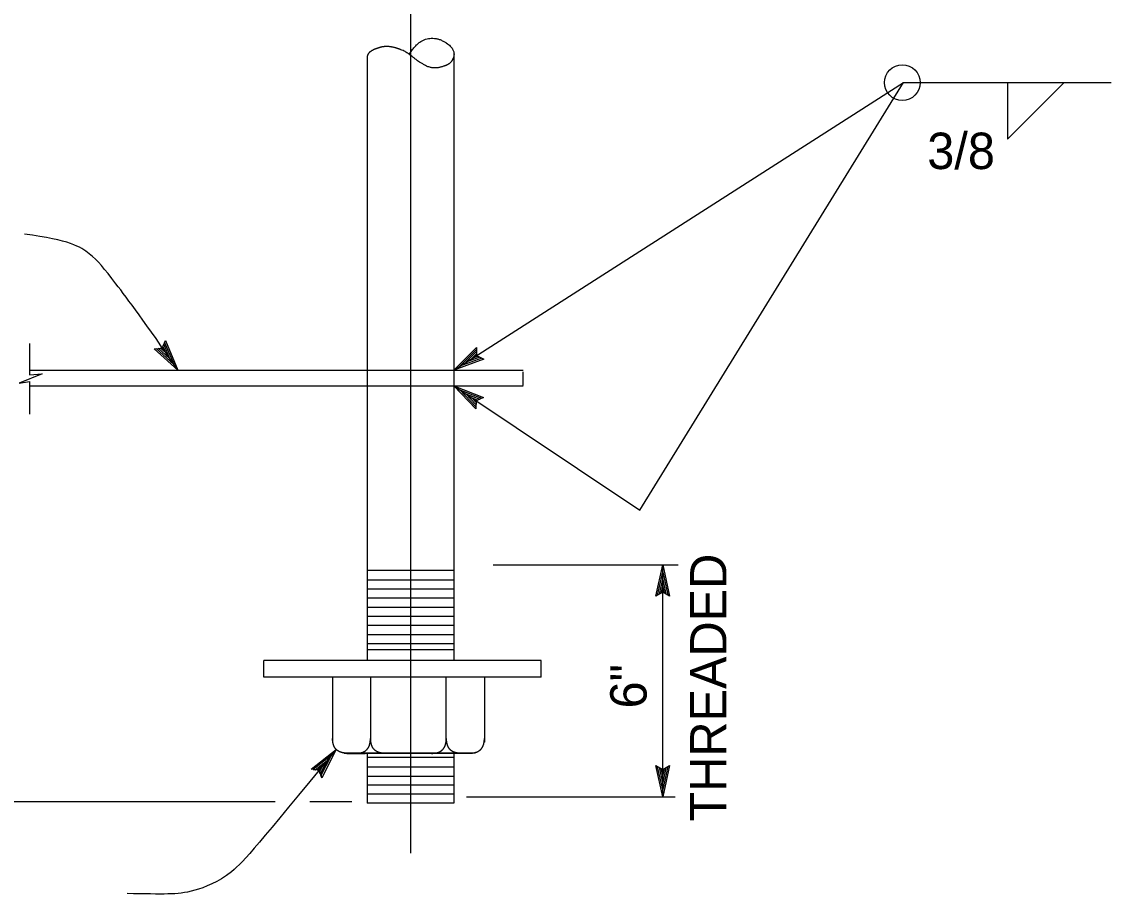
# Model space of a CAD drawing. Extents: x -894 to 866, y -476 to 714.
# Drawn here: x 162.7 to 372.1, y -297.6 to -129.9 of the extents above; entities that cross this region are included whole.
import ezdxf

# ---------------------------------------------------------------- set-up
doc = ezdxf.new("R2010")
doc.units = 0
for name, color, linetype in [('56 Stage 3 Anno', 7, 'Continuous'), ('57 Undefined', 7, 'Continuous'), ('60 Nongeo Data', 7, 'Continuous')]:
    doc.layers.add(name, color=color, linetype=linetype)

msp = doc.modelspace()

# ---------------------------------------------------------------- linework, layer by layer
at = {"layer": '56 Stage 3 Anno'}
for p, q in [((237.36, 18.78), (237.36, -289.69)), ((245.69, -196.83), (332.14, -141.6)), ((281.45, -223.74), (332.14, -141.6)), ((332.14, -141.6), (372.07, -141.6)), ((352.12, -141.6), (352.12, -152.49)), ((363.01, -141.6), (352.12, -152.49)), ((188.08, -192.73), (189.63, -192.61)), ((191.05, -194.59), (188.9, -192.65)), ((190.25, -193.46), (189.33, -192.64)), ((189.63, -192.61), (190.26, -191.18)), ((189.76, -192.3), (190.25, -193.46)), ((189.94, -191.96), (191.05, -194.59)), ((190.09, -191.56), (191.85, -195.72)), ((190.26, -191.18), (190.26, -191.18)), ((190.26, -191.18), (192.65, -196.84)), ((245.69, -196.83), (250.04, -192.48)), ((250.04, -192.48), (250.04, -192.48)), ((250.04, -192.48), (250.08, -194.04)), ((192.65, -196.84), (188.08, -192.73)), ((188.08, -192.73), (188.08, -192.73)), ((191.84, -195.71), (188.51, -192.71)), ((251.47, -194.74), (245.69, -196.83)), ((251.1, -194.55), (246.86, -196.09)), ((246.87, -196.08), (250.04, -192.91)), ((248.03, -195.35), (250.07, -193.3)), ((250.71, -194.37), (248.03, -195.35)), ((249.19, -194.61), (250.07, -193.73)), ((250.38, -194.18), (249.19, -194.61)), ((250.08, -194.04), (251.47, -194.74)), ((251.47, -194.74), (251.47, -194.74)), ((192.65, -196.84), (192.65, -196.84)), ((245.69, -196.83), (245.69, -196.83)), ((245.69, -199.87), (281.45, -223.74)), ((249.94, -204.32), (245.69, -199.87)), ((245.69, -199.87), (245.69, -199.87)), ((245.69, -199.87), (251.42, -202.1)), ((249.96, -203.9), (246.84, -200.64)), ((246.85, -200.64), (251.03, -202.27)), ((249.96, -203.47), (247.99, -201.41)), ((247.99, -201.41), (250.69, -202.46)), ((250.01, -203.09), (249.14, -202.18)), ((249.14, -202.18), (250.29, -202.62)), ((250.02, -202.76), (249.94, -204.32)), ((251.42, -202.1), (250.02, -202.76)), ((251.42, -202.1), (251.42, -202.1)), ((249.94, -204.32), (249.94, -204.32)), ((253.29, -234.3), (288.81, -234.3)), ((284.51, -240.3), (285.85, -234.3)), ((285.85, -278.84), (285.85, -234.3)), ((285.85, -234.3), (285.85, -234.3)), ((285.85, -234.3), (287.18, -240.3)), ((284.87, -240.09), (285.85, -235.68)), ((285.85, -235.69), (286.82, -240.07)), ((285.23, -239.85), (285.85, -237.07)), ((285.57, -239.68), (285.85, -238.45)), ((285.85, -237.07), (286.47, -239.89)), ((285.85, -238.45), (286.12, -239.66)), ((285.85, -239.5), (284.51, -240.3)), ((284.51, -240.3), (284.51, -240.3)), ((287.18, -240.3), (285.85, -239.5)), ((287.18, -240.3), (287.18, -240.3)), ((223.1, -269.77), (223.1, -269.77)), ((218.25, -273.54), (218.25, -273.54)), ((285.85, -278.84), (284.52, -272.84)), ((284.52, -272.84), (284.52, -272.84)), ((284.52, -272.84), (285.85, -273.64)), ((285.85, -277.45), (284.88, -273.08)), ((285.85, -276.08), (285.23, -273.25)), ((285.85, -274.7), (285.59, -273.49)), ((285.85, -273.64), (287.19, -272.84)), ((287.19, -272.84), (285.85, -278.84)), ((286.83, -273.06), (285.85, -277.46)), ((286.47, -273.29), (285.85, -276.08)), ((286.13, -273.47), (285.85, -274.7)), ((287.19, -272.84), (287.19, -272.84)), ((220.3, -275.24), (220.3, -275.24)), ((211.34, -279.83), (20.67, -279.83)), ((226.08, -279.83), (218, -279.83)), ((248.16, -278.84), (288.24, -278.84)), ((285.85, -278.84), (285.85, -278.84))]:
    msp.add_line(p, q, dxfattribs=at)
msp.add_lwpolyline([(218.25, -273.54), (223.1, -269.77), (220.3, -275.24), (220.17, -274.85), (222.22, -270.84), (218.65, -273.6), (219.06, -273.66), (221.34, -271.89), (220.03, -274.46), (219.89, -274.07), (220.46, -272.96), (219.47, -273.73), (219.79, -273.77), (220.3, -275.24), (219.79, -273.77)], close=True, dxfattribs=at)
msp.add_circle((331.92, -141.6), 3.44, dxfattribs=at)
for points in [[(192.65, -196.84), (186.35, -187.67), (179.72, -178.76), (176.04, -174.39), (171.9, -171.86), (163.16, -170.71)], [(223.1, -269.77), (208, -288.02), (203.02, -294.37), (195.24, -297.24), (191.34, -297.63), (186.36, -297.53), (182.89, -297.45)]]:
    msp.add_open_spline(points, degree=3, dxfattribs=at)
at = {"layer": '60 Nongeo Data'}
for p, q in [((245.69, -135.95), (245.69, -252.68)), ((229.02, -136.73), (229.02, -252.68)), ((164.13, -196.84), (259.03, -196.83)), ((259.03, -199.8), (259.03, -197.17)), ((164.13, -199.89), (229.02, -199.87)), ((229.02, -199.87), (259.03, -199.87)), ((245.69, -235.36), (229.06, -235.36)), ((245.69, -237.2), (229.15, -237.2)), ((245.69, -238.95), (229.15, -238.95)), ((245.69, -240.7), (229.15, -240.7)), ((245.69, -242.45), (229.15, -242.45)), ((245.69, -244.2), (229.15, -244.2)), ((245.69, -245.95), (229.15, -245.95)), ((245.69, -247.7), (229.15, -247.7)), ((245.69, -249.45), (229.15, -249.45)), ((245.69, -250.63), (229.15, -250.63)), ((262.49, -252.68), (209.17, -252.68)), ((209.17, -255.87), (209.17, -252.68)), ((262.49, -255.87), (262.49, -252.68)), ((262.49, -255.87), (209.17, -255.87)), ((222.4, -255.87), (222.4, -268.1)), ((229.73, -267.6), (229.73, -255.87)), ((244.24, -267.76), (244.24, -255.87)), ((251.58, -255.87), (251.58, -268.39)), ((249.86, -270.47), (224.56, -270.47)), ((245.31, -270.51), (224.63, -270.51)), ((225.11, -270.51), (228.66, -270.51)), ((245.69, -271.3), (228.98, -271.3)), ((229.02, -270.64), (229.02, -280.1)), ((248.86, -270.51), (245.31, -270.51)), ((245.69, -270.55), (245.69, -280.1)), ((245.69, -273.14), (229.15, -273.14)), ((245.69, -274.97), (229.02, -274.97)), ((245.69, -276.6), (229.02, -276.6)), ((245.69, -278.35), (229.02, -278.35)), ((245.69, -280.1), (229.02, -280.1))]:
    msp.add_line(p, q, dxfattribs=at)
msp.add_lwpolyline([(164.13, -191.75), (164.13, -197.79), (166.54, -197.59), (162.17, -199.36), (164.13, -199.05), (164.13, -205.3)], dxfattribs=at)
msp.add_open_spline([(237.14, -136.17), (238.64, -133.75), (241.95, -132.78), (244.84, -134.2), (245.83, -135.7), (245.62, -137), (244.8, -138.19), (241.5, -139.06), (238.59, -137.34), (237.78, -136.59), (236.09, -135.43), (233.81, -134.68), (232.34, -134.66), (231.69, -134.76), (229.98, -135.35), (229.08, -136.14), (229.02, -136.73)], degree=2, dxfattribs=at)
for points in [[(225.23, -270.47), (225.12, -270.47), (225.01, -270.47), (224.91, -270.46), (224.81, -270.46), (224.71, -270.45), (224.61, -270.44), (224.52, -270.42), (224.42, -270.41), (224.33, -270.39), (224.24, -270.37), (224.15, -270.35), (224.07, -270.32), (223.99, -270.3), (223.91, -270.27), (223.83, -270.24), (223.75, -270.21), (223.68, -270.17), (223.6, -270.13), (223.54, -270.1), (223.47, -270.05), (223.4, -270.01), (223.34, -269.97), (223.28, -269.92), (223.22, -269.87), (223.16, -269.82), (223.1, -269.77), (223.05, -269.71), (223, -269.65), (222.95, -269.59), (222.9, -269.53), (222.86, -269.47), (222.81, -269.4), (222.77, -269.33), (222.74, -269.27), (222.7, -269.19), (222.66, -269.12), (222.63, -269.04), (222.6, -268.96), (222.57, -268.88), (222.55, -268.8), (222.52, -268.71), (222.5, -268.63), (222.48, -268.54), (222.46, -268.45), (222.45, -268.35), (222.43, -268.26), (222.42, -268.16), (222.41, -268.06), (222.41, -267.96), (222.4, -267.86), (222.4, -267.75), (222.4, -267.64)], [(226.84, -270.51), (226.95, -270.51), (227.05, -270.51), (227.16, -270.5), (227.26, -270.49), (227.36, -270.48), (227.46, -270.47), (227.55, -270.46), (227.64, -270.44), (227.74, -270.42), (227.82, -270.41), (227.91, -270.38), (228, -270.36), (228.08, -270.33), (228.16, -270.31), (228.24, -270.27), (228.31, -270.24), (228.39, -270.21), (228.46, -270.17), (228.53, -270.13), (228.6, -270.09), (228.66, -270.05), (228.73, -270), (228.79, -269.95), (228.85, -269.91), (228.91, -269.85), (228.96, -269.8), (229.02, -269.75), (229.07, -269.69), (229.12, -269.63), (229.16, -269.57), (229.21, -269.5), (229.25, -269.44), (229.29, -269.37), (229.33, -269.3), (229.37, -269.23), (229.4, -269.15), (229.43, -269.08), (229.47, -269), (229.49, -268.92), (229.52, -268.84), (229.54, -268.75), (229.57, -268.66), (229.58, -268.58), (229.6, -268.48), (229.62, -268.39), (229.63, -268.3), (229.64, -268.2), (229.65, -268.1), (229.66, -268), (229.67, -267.89), (229.67, -267.79), (229.67, -267.68)], [(232.55, -270.51), (232.44, -270.51), (232.34, -270.51), (232.23, -270.5), (232.13, -270.49), (232.03, -270.48), (231.93, -270.47), (231.84, -270.46), (231.75, -270.44), (231.65, -270.42), (231.57, -270.41), (231.48, -270.38), (231.39, -270.36), (231.31, -270.33), (231.23, -270.31), (231.15, -270.27), (231.08, -270.24), (231, -270.21), (230.93, -270.17), (230.86, -270.13), (230.79, -270.09), (230.73, -270.05), (230.66, -270), (230.6, -269.95), (230.54, -269.91), (230.48, -269.85), (230.43, -269.8), (230.37, -269.75), (230.32, -269.69), (230.27, -269.63), (230.23, -269.57), (230.18, -269.5), (230.14, -269.44), (230.1, -269.37), (230.06, -269.3), (230.02, -269.23), (229.99, -269.15), (229.96, -269.08), (229.92, -269), (229.9, -268.92), (229.87, -268.84), (229.85, -268.75), (229.82, -268.66), (229.81, -268.58), (229.79, -268.48), (229.77, -268.39), (229.76, -268.3), (229.75, -268.2), (229.74, -268.1), (229.73, -268), (229.72, -267.89), (229.72, -267.79), (229.72, -267.68)], [(241.42, -270.51), (241.53, -270.51), (241.64, -270.51), (241.74, -270.5), (241.84, -270.49), (241.94, -270.48), (242.04, -270.47), (242.13, -270.46), (242.23, -270.44), (242.32, -270.42), (242.4, -270.41), (242.49, -270.38), (242.58, -270.36), (242.66, -270.33), (242.74, -270.31), (242.82, -270.27), (242.89, -270.24), (242.97, -270.21), (243.04, -270.17), (243.11, -270.13), (243.18, -270.09), (243.24, -270.05), (243.31, -270), (243.37, -269.95), (243.43, -269.91), (243.49, -269.85), (243.54, -269.8), (243.6, -269.75), (243.65, -269.69), (243.7, -269.63), (243.75, -269.57), (243.79, -269.5), (243.83, -269.44), (243.87, -269.37), (243.91, -269.3), (243.95, -269.23), (243.98, -269.15), (244.02, -269.08), (244.05, -269), (244.07, -268.92), (244.1, -268.84), (244.12, -268.75), (244.15, -268.66), (244.17, -268.58), (244.18, -268.48), (244.2, -268.39), (244.21, -268.3), (244.22, -268.2), (244.23, -268.1), (244.24, -268), (244.25, -267.89), (244.25, -267.79), (244.25, -267.68)], [(247.13, -270.51), (247.02, -270.51), (246.92, -270.51), (246.82, -270.5), (246.71, -270.49), (246.61, -270.48), (246.51, -270.47), (246.42, -270.46), (246.33, -270.44), (246.24, -270.42), (246.15, -270.41), (246.06, -270.38), (245.97, -270.36), (245.89, -270.33), (245.81, -270.31), (245.73, -270.27), (245.66, -270.24), (245.58, -270.21), (245.51, -270.17), (245.44, -270.13), (245.37, -270.09), (245.31, -270.05), (245.24, -270), (245.18, -269.95), (245.12, -269.91), (245.06, -269.85), (245.01, -269.8), (244.96, -269.75), (244.9, -269.69), (244.86, -269.63), (244.81, -269.57), (244.76, -269.5), (244.72, -269.44), (244.68, -269.37), (244.64, -269.3), (244.6, -269.23), (244.57, -269.15), (244.54, -269.08), (244.51, -269), (244.48, -268.92), (244.45, -268.84), (244.43, -268.75), (244.41, -268.66), (244.39, -268.58), (244.37, -268.48), (244.35, -268.39), (244.34, -268.3), (244.33, -268.2), (244.32, -268.1), (244.31, -268), (244.31, -267.89), (244.3, -267.79), (244.3, -267.68)], [(248.75, -270.47), (248.85, -270.47), (248.96, -270.47), (249.06, -270.46), (249.16, -270.46), (249.26, -270.45), (249.36, -270.44), (249.46, -270.42), (249.55, -270.41), (249.64, -270.39), (249.73, -270.37), (249.82, -270.35), (249.9, -270.32), (249.98, -270.3), (250.06, -270.27), (250.14, -270.24), (250.22, -270.21), (250.29, -270.17), (250.37, -270.13), (250.44, -270.1), (250.5, -270.05), (250.57, -270.01), (250.63, -269.97), (250.7, -269.92), (250.75, -269.87), (250.81, -269.82), (250.87, -269.77), (250.92, -269.71), (250.97, -269.65), (251.02, -269.59), (251.07, -269.53), (251.12, -269.47), (251.16, -269.4), (251.2, -269.33), (251.24, -269.27), (251.27, -269.19), (251.31, -269.12), (251.34, -269.04), (251.37, -268.96), (251.4, -268.88), (251.43, -268.8), (251.45, -268.71), (251.47, -268.63), (251.49, -268.54), (251.51, -268.45), (251.52, -268.35), (251.54, -268.26), (251.55, -268.16), (251.56, -268.06), (251.57, -267.96), (251.57, -267.86), (251.57, -267.75), (251.58, -267.64)]]:
    msp.add_spline(points, degree=3, dxfattribs=at)

# ---------------------------------------------------------------- texts
at = {"layer": '57 Undefined'}
msp.add_text('3/8', height=7, dxfattribs=at).set_placement((336.71, -158.21))
for s, p in [('THREADED', (298.12, -283.62)), ('6"', (282.77, -261.88))]:
    msp.add_text(s, height=7, rotation=90, dxfattribs=at).set_placement(p)

doc.saveas('drawing.dxf')
